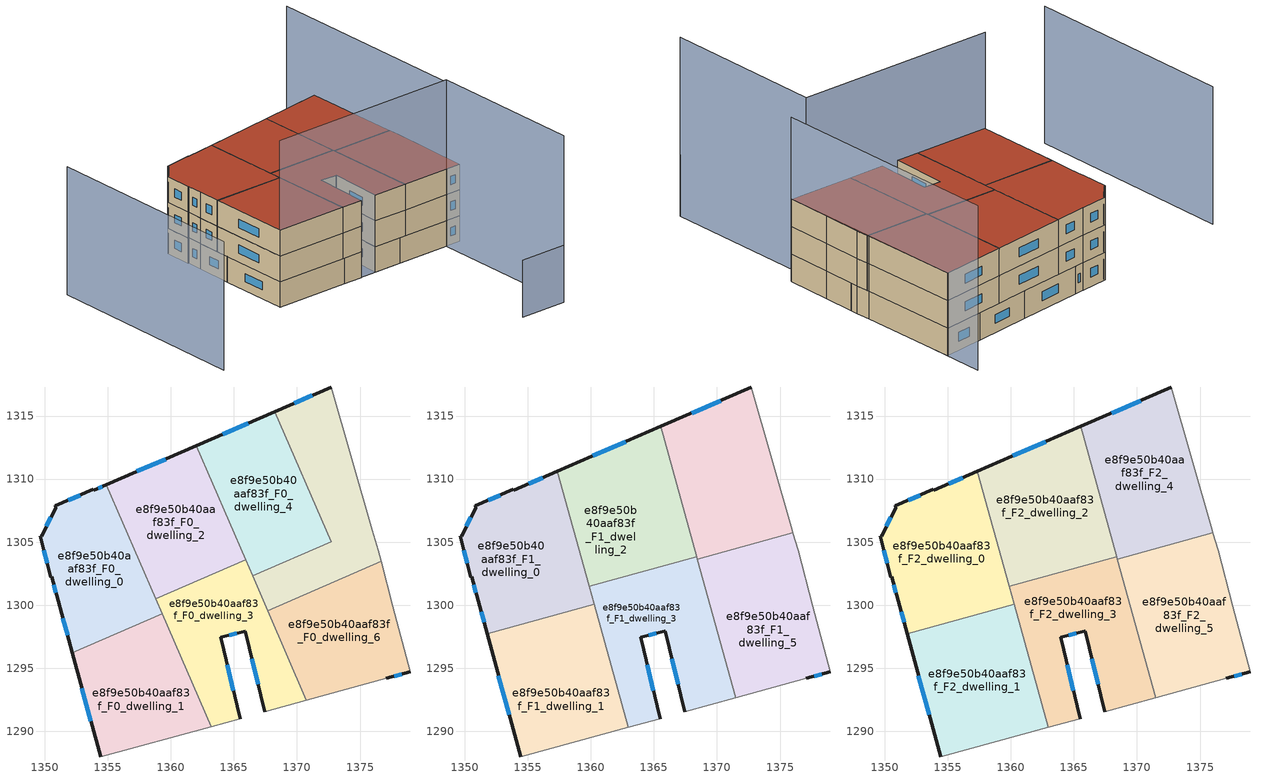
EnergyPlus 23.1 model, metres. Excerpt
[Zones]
e8f9e50b40aaf83f_F0_dwelling_0
 floor ground (EU_floor_Construction): 1354.87,1309.55 1359.32,1299.3 1352.18,1296.21 1351.05,1300.37 1350.55,1302.24 1350.48,1302.22 1349.61,1305.45 1349.74,1305.49 1350.86,1307.71 1350.82,1307.87 1353.85,1309.18 1353.89,1309.13 z0
 wall outside (EU_wall_Construction): 1354.87,1309.55 1353.89,1309.13 1353.85,1309.18 1350.82,1307.87 1350.86,1307.71 1349.74,1305.49 1349.61,1305.45 1350.48,1302.22 1350.55,1302.24 1351.05,1300.37 1352.18,1296.21 z0:3
 wall to e8f9e50b40aaf83f_F0_dwelling_1 (EU_wall_Construction): 1352.18,1296.21 1359.32,1299.3 z0:3
 wall to e8f9e50b40aaf83f_F0_dwelling_2 (EU_wall_Construction): 1358.79,1300.5 1354.87,1309.55 z0:3
 wall to e8f9e50b40aaf83f_F0_dwelling_3 (EU_wall_Construction): 1359.32,1299.3 1358.79,1300.5 z0:3
 window (EU_Window_Construction): 1351.44,1298.95 1351.8,1297.62 / 1350.72,1301.6 1350.88,1301 / 1349.91,1304.35 1350.19,1303.32 / 1350.48,1306.96 1350.13,1306.24 / 1352.82,1308.74 1351.85,1308.32 / 1354.54,1309.41 1354.22,1309.27 z1.02:1.98
e8f9e50b40aaf83f_F0_dwelling_1
 floor ground (EU_floor_Construction): 1359.32,1299.3 1363.19,1290.37 1354.42,1287.97 1352.18,1296.21 z0
 wall outside (EU_wall_Construction): 1352.18,1296.21 1354.42,1287.97 z0:3
 wall adiabatic (EU_wall_Construction): 1354.42,1287.97 1363.19,1290.37 z0:3
 wall to e8f9e50b40aaf83f_F0_dwelling_3 (EU_wall_Construction): 1363.19,1290.37 1359.32,1299.3 z0:3
 window (EU_Window_Construction): 1352.94,1293.4 1353.65,1290.77 z1.02:1.98
e8f9e50b40aaf83f_F0_dwelling_2
 floor ground (EU_floor_Construction): 1362,1312.64 1365.92,1303.59 1358.8,1300.5 1354.87,1309.55 z0
 wall outside (EU_wall_Construction): 1362,1312.64 1354.87,1309.55 z0:3
 wall to e8f9e50b40aaf83f_F0_dwelling_3 (EU_wall_Construction): 1358.8,1300.5 1365.92,1303.59 z0:3
 wall to e8f9e50b40aaf83f_F0_dwelling_4 (EU_wall_Construction): 1365.92,1303.59 1362,1312.64 z0:3
 window (EU_Window_Construction): 1359.57,1311.59 1357.3,1310.6 z1.02:1.98
e8f9e50b40aaf83f_F0_dwelling_3
 floor ground (EU_floor_Construction): 1365.92,1303.59 1370.75,1292.45 1367.44,1291.54 1365.91,1297.94 1363.94,1297.47 1365.48,1291 1363.19,1290.37 1358.8,1300.5 z0
 wall outside (EU_wall_Construction): 1365.48,1291 1363.94,1297.47 1365.91,1297.94 1367.44,1291.54 z0:3
 wall adiabatic (EU_wall_Construction): 1363.19,1290.37 1365.48,1291 / 1367.44,1291.54 1370.75,1292.45 z0:3
 wall to e8f9e50b40aaf83f_F0_dwelling_6 (EU_wall_Construction): 1370.75,1292.45 1367.67,1299.56 z0:3
 wall to e8f9e50b40aaf83f_F0_dwelling_5 (EU_wall_Construction): 1367.67,1299.57 1366.47,1302.33 z0:3
 wall to e8f9e50b40aaf83f_F0_dwelling_4 (EU_wall_Construction): 1366.47,1302.33 1365.92,1303.59 z0:3
 window (EU_Window_Construction): 1364.95,1293.2 1364.46,1295.27 / 1366.43,1295.76 1366.92,1293.72 / 1364.61,1297.63 1365.24,1297.78 z1.02:1.98
e8f9e50b40aaf83f_F0_dwelling_4
 floor ground (EU_floor_Construction): 1368.25,1315.35 1372.72,1305.04 1366.47,1302.33 1362,1312.64 z0
 wall outside (EU_wall_Construction): 1368.25,1315.35 1362,1312.64 z0:3
 wall to e8f9e50b40aaf83f_F0_dwelling_5 (EU_wall_Construction): 1366.47,1302.33 1372.72,1305.04 1368.25,1315.35 z0:3
 window (EU_Window_Construction): 1366.13,1314.43 1364.13,1313.56 z1.02:1.98
e8f9e50b40aaf83f_F0_dwelling_5
 floor ground (EU_floor_Construction): 1372.73,1317.29 1375.96,1305.96 1376.43,1304.37 1376.67,1303.47 1367.67,1299.57 1366.47,1302.33 1372.72,1305.04 1368.25,1315.35 z0
 wall outside (EU_wall_Construction): 1372.73,1317.29 1368.25,1315.35 z0:3
 wall adiabatic (EU_wall_Construction): 1376.67,1303.47 1376.43,1304.37 1375.96,1305.96 1372.73,1317.29 z0:3
 wall to e8f9e50b40aaf83f_F0_dwelling_6 (EU_wall_Construction): 1367.67,1299.57 1376.67,1303.47 z0:3
 window (EU_Window_Construction): 1371.21,1316.63 1369.78,1316.01 z1.02:1.98
e8f9e50b40aaf83f_F0_dwelling_6
 floor ground (EU_floor_Construction): 1376.67,1303.47 1377.61,1299.91 1378.96,1294.71 1377.08,1294.19 1370.75,1292.45 1367.67,1299.57 z0
 wall outside (EU_wall_Construction): 1377.08,1294.19 1378.96,1294.71 z0:3
 wall adiabatic (EU_wall_Construction): 1378.96,1294.71 1377.61,1299.91 1376.67,1303.47 / 1370.75,1292.45 1377.08,1294.19 z0:3
 window (EU_Window_Construction): 1377.72,1294.37 1378.32,1294.53 z1.02:1.98
e8f9e50b40aaf83f_F1_dwelling_0
 floor to e8f9e50b40aaf83f_F0_dwelling_0 (EU_floor_Construction): 1354.87,1309.55 1359.11,1299.77 1351.77,1297.74 1351.05,1300.37 1350.55,1302.24 1350.48,1302.22 1349.61,1305.45 1349.74,1305.49 1350.86,1307.71 1350.82,1307.87 1353.85,1309.18 1353.89,1309.13 z3
 floor to e8f9e50b40aaf83f_F0_dwelling_2 (EU_floor_Construction): 1357.34,1310.62 1359.99,1301.02 1358.8,1300.5 1354.87,1309.55 z3
 floor to e8f9e50b40aaf83f_F0_dwelling_3 (EU_floor_Construction): 1359.99,1301.02 1360.25,1300.08 1359.11,1299.77 1358.8,1300.5 z3
 wall outside (EU_wall_Construction): 1357.34,1310.62 1353.89,1309.13 1353.85,1309.18 1350.82,1307.87 1350.86,1307.71 1349.74,1305.49 1349.61,1305.45 1350.48,1302.22 1350.55,1302.24 1351.05,1300.37 1351.77,1297.74 z3:6
 wall to e8f9e50b40aaf83f_F1_dwelling_1 (EU_wall_Construction): 1351.77,1297.74 1360.25,1300.08 z3:6
 wall to e8f9e50b40aaf83f_F1_dwelling_2 (EU_wall_Construction): 1359.86,1301.49 1357.34,1310.62 z3:6
 wall to e8f9e50b40aaf83f_F1_dwelling_3 (EU_wall_Construction): 1360.25,1300.08 1359.86,1301.49 z3:6
 window (EU_Window_Construction): 1349.91,1304.35 1350.19,1303.32 / 1350.48,1306.96 1350.13,1306.24 / 1352.82,1308.74 1351.85,1308.32 / 1356.17,1310.11 1355.06,1309.64 / 1351.3,1299.47 1351.52,1298.63 / 1350.72,1301.6 1350.88,1301 z4.02:4.98
e8f9e50b40aaf83f_F1_dwelling_1
 floor to e8f9e50b40aaf83f_F0_dwelling_1 (EU_floor_Construction): 1359.32,1299.3 1362.48,1291.99 1362.95,1290.31 1354.42,1287.97 1352.18,1296.21 z3
 floor to e8f9e50b40aaf83f_F0_dwelling_0 (EU_floor_Construction): 1359.11,1299.77 1359.32,1299.3 1352.18,1296.21 1351.77,1297.74 z3
 floor to e8f9e50b40aaf83f_F0_dwelling_3 (EU_floor_Construction): 1360.25,1300.08 1362.48,1291.99 1359.11,1299.77 z3
 wall outside (EU_wall_Construction): 1351.77,1297.74 1354.42,1287.97 z3:6
 wall adiabatic (EU_wall_Construction): 1354.42,1287.97 1362.95,1290.31 z3:6
 wall to e8f9e50b40aaf83f_F1_dwelling_3 (EU_wall_Construction): 1362.95,1290.31 1360.25,1300.08 z3:6
 window (EU_Window_Construction): 1352.67,1294.41 1353.51,1291.29 z4.02:4.98
e8f9e50b40aaf83f_F1_dwelling_2
 floor to e8f9e50b40aaf83f_F0_dwelling_2 (EU_floor_Construction): 1362,1312.64 1365.92,1303.59 1363.21,1302.42 1359.86,1301.49 1357.34,1310.62 z3
 floor to e8f9e50b40aaf83f_F0_dwelling_4 (EU_floor_Construction): 1365.55,1314.18 1368.4,1303.85 1366.09,1303.21 1362,1312.64 z3
 floor to e8f9e50b40aaf83f_F0_dwelling_3 (EU_floor_Construction): 1365.92,1303.59 1366.09,1303.21 1363.21,1302.42 z3
 wall outside (EU_wall_Construction): 1365.55,1314.18 1357.34,1310.62 z3:6
 wall to e8f9e50b40aaf83f_F1_dwelling_3 (EU_wall_Construction): 1359.86,1301.49 1368.4,1303.85 z3:6
 wall to e8f9e50b40aaf83f_F1_dwelling_4 (EU_wall_Construction): 1368.4,1303.85 1365.55,1314.18 z3:6
 window (EU_Window_Construction): 1362.75,1312.97 1360.13,1311.83 z4.02:4.98
e8f9e50b40aaf83f_F1_dwelling_3
 floor to e8f9e50b40aaf83f_F0_dwelling_3 (EU_floor_Construction): 1366.09,1303.21 1370.75,1292.45 1367.44,1291.54 1365.91,1297.94 1365.82,1297.92 1363.94,1297.47 1365.48,1291 1363.19,1290.37 1362.48,1291.99 1359.99,1301.02 1363.21,1302.42 z3
 floor to e8f9e50b40aaf83f_F0_dwelling_5 (EU_floor_Construction): 1368.57,1303.23 1369.38,1300.31 1367.67,1299.57 1366.47,1302.33 z3
 floor to e8f9e50b40aaf83f_F0_dwelling_2 (EU_floor_Construction): 1363.21,1302.42 1359.99,1301.02 1359.86,1301.49 z3
 floor to e8f9e50b40aaf83f_F0_dwelling_6 (EU_floor_Construction): 1369.38,1300.31 1371.49,1292.66 1370.75,1292.45 1367.67,1299.57 z3
 floor to e8f9e50b40aaf83f_F0_dwelling_4 (EU_floor_Construction): 1368.4,1303.85 1368.57,1303.23 1366.47,1302.33 1366.09,1303.21 z3
 floor to e8f9e50b40aaf83f_F0_dwelling_1 (EU_floor_Construction): 1362.48,1291.99 1363.19,1290.37 1362.95,1290.31 z3
 wall outside (EU_wall_Construction): 1365.48,1291 1363.94,1297.47 1365.82,1297.92 1365.91,1297.94 1367.44,1291.54 z3:6
 wall adiabatic (EU_wall_Construction): 1367.44,1291.54 1371.49,1292.66 / 1362.95,1290.31 1365.48,1291 z3:6
 wall to e8f9e50b40aaf83f_F1_dwelling_5 (EU_wall_Construction): 1371.49,1292.66 1368.45,1303.66 z3:6
 wall to e8f9e50b40aaf83f_F1_dwelling_4 (EU_wall_Construction): 1368.45,1303.66 1368.4,1303.85 z3:6
 window (EU_Window_Construction): 1366.43,1295.76 1366.92,1293.72 / 1364.58,1297.62 1365.18,1297.77 / 1364.95,1293.2 1364.46,1295.27 z4.02:4.98
e8f9e50b40aaf83f_F1_dwelling_4
 floor to e8f9e50b40aaf83f_F0_dwelling_4 (EU_floor_Construction): 1368.25,1315.35 1372.72,1305.04 1371.48,1304.5 1368.45,1303.66 1365.55,1314.18 z3
 floor to e8f9e50b40aaf83f_F0_dwelling_5 (EU_floor_Construction): 1372.73,1317.29 1375.96,1305.96 1376.02,1305.75 1371.48,1304.5 1372.72,1305.04 1368.25,1315.35 z3
 wall outside (EU_wall_Construction): 1372.73,1317.29 1365.55,1314.18 z3:6
 wall adiabatic (EU_wall_Construction): 1376.02,1305.75 1375.96,1305.96 1372.73,1317.29 z3:6
 wall to e8f9e50b40aaf83f_F1_dwelling_5 (EU_wall_Construction): 1368.45,1303.66 1376.02,1305.75 z3:6
 window (EU_Window_Construction): 1370.29,1316.23 1367.99,1315.24 z4.02:4.98
e8f9e50b40aaf83f_F1_dwelling_5
 floor to e8f9e50b40aaf83f_F0_dwelling_5 (EU_floor_Construction): 1376.02,1305.75 1376.43,1304.37 1376.67,1303.47 1369.38,1300.31 1368.57,1303.23 1371.48,1304.5 z3
 floor to e8f9e50b40aaf83f_F0_dwelling_6 (EU_floor_Construction): 1376.67,1303.47 1377.61,1299.91 1378.96,1294.71 1377.08,1294.19 1371.49,1292.66 1369.38,1300.31 z3
 floor to e8f9e50b40aaf83f_F0_dwelling_4 (EU_floor_Construction): 1371.48,1304.5 1368.57,1303.23 1368.45,1303.66 z3
 wall outside (EU_wall_Construction): 1377.08,1294.19 1378.96,1294.71 z3:6
 wall adiabatic (EU_wall_Construction): 1378.96,1294.71 1377.61,1299.91 1376.43,1304.37 1376.02,1305.75 / 1371.49,1292.66 1377.08,1294.19 z3:6
 window (EU_Window_Construction): 1377.72,1294.37 1378.32,1294.53 z4.02:4.98
e8f9e50b40aaf83f_F2_dwelling_0
 floor to e8f9e50b40aaf83f_F1_dwelling_0 (EU_floor_Construction): 1357.34,1310.62 1360.25,1300.08 1351.77,1297.74 1351.05,1300.37 1350.55,1302.24 1350.48,1302.22 1349.61,1305.45 1349.74,1305.49 1350.86,1307.71 1350.82,1307.87 1353.85,1309.18 1353.89,1309.13 z6
 wall outside (EU_wall_Construction): 1357.34,1310.62 1353.89,1309.13 1353.85,1309.18 1350.82,1307.87 1350.86,1307.71 1349.74,1305.49 1349.61,1305.45 1350.48,1302.22 1350.55,1302.24 1351.05,1300.37 1351.77,1297.74 z6:9
 wall to e8f9e50b40aaf83f_F2_dwelling_1 (EU_wall_Construction): 1351.77,1297.74 1360.25,1300.08 z6:9
 wall to e8f9e50b40aaf83f_F2_dwelling_2 (EU_wall_Construction): 1359.86,1301.49 1357.34,1310.62 z6:9
 wall to e8f9e50b40aaf83f_F2_dwelling_3 (EU_wall_Construction): 1360.25,1300.08 1359.86,1301.49 z6:9
 window (EU_Window_Construction): 1349.91,1304.35 1350.19,1303.32 / 1350.48,1306.96 1350.13,1306.24 / 1352.82,1308.74 1351.85,1308.32 / 1356.17,1310.11 1355.06,1309.64 / 1351.3,1299.47 1351.52,1298.63 / 1350.72,1301.6 1350.88,1301 z7.02:7.98
 roof outside (EU_roof_Construction): 1360.25,1300.08 1357.34,1310.62 1353.89,1309.13 1353.85,1309.18 1350.82,1307.87 1350.86,1307.71 1349.74,1305.49 1349.61,1305.45 1350.48,1302.22 1350.55,1302.24 1351.05,1300.37 1351.77,1297.74 z9
e8f9e50b40aaf83f_F2_dwelling_1
 floor to e8f9e50b40aaf83f_F1_dwelling_1 (EU_floor_Construction): 1360.25,1300.08 1362.95,1290.31 1354.42,1287.97 1351.77,1297.74 z6
 wall outside (EU_wall_Construction): 1351.77,1297.74 1354.42,1287.97 z6:9
 wall adiabatic (EU_wall_Construction): 1354.42,1287.97 1362.95,1290.31 z6:9
 wall to e8f9e50b40aaf83f_F2_dwelling_3 (EU_wall_Construction): 1362.95,1290.31 1360.25,1300.08 z6:9
 window (EU_Window_Construction): 1352.67,1294.41 1353.51,1291.29 z7.02:7.98
 roof outside (EU_roof_Construction): 1362.95,1290.31 1360.25,1300.08 1351.77,1297.74 1354.42,1287.97 z9
e8f9e50b40aaf83f_F2_dwelling_2
 floor to e8f9e50b40aaf83f_F1_dwelling_2 (EU_floor_Construction): 1365.55,1314.18 1368.4,1303.85 1359.86,1301.49 1357.34,1310.62 z6
 wall outside (EU_wall_Construction): 1365.55,1314.18 1357.34,1310.62 z6:9
 wall to e8f9e50b40aaf83f_F2_dwelling_3 (EU_wall_Construction): 1359.86,1301.49 1368.4,1303.85 z6:9
 wall to e8f9e50b40aaf83f_F2_dwelling_4 (EU_wall_Construction): 1368.4,1303.85 1365.55,1314.18 z6:9
 window (EU_Window_Construction): 1362.75,1312.97 1360.13,1311.83 z7.02:7.98
 roof outside (EU_roof_Construction): 1368.4,1303.85 1365.55,1314.18 1357.34,1310.62 1359.86,1301.49 z9
e8f9e50b40aaf83f_F2_dwelling_3
 floor to e8f9e50b40aaf83f_F1_dwelling_3 (EU_floor_Construction): 1368.4,1303.85 1371.49,1292.66 1367.44,1291.54 1365.91,1297.94 1365.82,1297.92 1363.94,1297.47 1365.48,1291 1362.95,1290.31 1359.86,1301.49 z6
 wall outside (EU_wall_Construction): 1365.48,1291 1363.94,1297.47 1365.82,1297.92 1365.91,1297.94 1367.44,1291.54 z6:9
 wall adiabatic (EU_wall_Construction): 1367.44,1291.54 1371.49,1292.66 / 1362.95,1290.31 1365.48,1291 z6:9
 wall to e8f9e50b40aaf83f_F2_dwelling_5 (EU_wall_Construction): 1371.49,1292.66 1368.45,1303.66 z6:9
 wall to e8f9e50b40aaf83f_F2_dwelling_4 (EU_wall_Construction): 1368.45,1303.66 1368.4,1303.85 z6:9
 window (EU_Window_Construction): 1366.43,1295.76 1366.92,1293.72 / 1364.58,1297.62 1365.18,1297.77 / 1364.95,1293.2 1364.46,1295.27 z7.02:7.98
 roof outside (EU_roof_Construction): 1371.49,1292.66 1368.4,1303.85 1359.86,1301.49 1362.95,1290.31 1365.48,1291 1363.94,1297.47 1365.82,1297.92 1365.91,1297.94 1367.44,1291.54 z9
e8f9e50b40aaf83f_F2_dwelling_4
 floor to e8f9e50b40aaf83f_F1_dwelling_4 (EU_floor_Construction): 1372.73,1317.29 1375.96,1305.96 1376.02,1305.75 1368.45,1303.66 1365.55,1314.18 z6
 wall outside (EU_wall_Construction): 1372.73,1317.29 1365.55,1314.18 z6:9
 wall adiabatic (EU_wall_Construction): 1376.02,1305.75 1375.96,1305.96 1372.73,1317.29 z6:9
 wall to e8f9e50b40aaf83f_F2_dwelling_5 (EU_wall_Construction): 1368.45,1303.66 1376.02,1305.75 z6:9
 window (EU_Window_Construction): 1370.29,1316.23 1367.99,1315.24 z7.02:7.98
 roof outside (EU_roof_Construction): 1376.02,1305.75 1375.96,1305.96 1372.73,1317.29 1365.55,1314.18 1368.45,1303.66 z9
e8f9e50b40aaf83f_F2_dwelling_5
 floor to e8f9e50b40aaf83f_F1_dwelling_5 (EU_floor_Construction): 1376.43,1304.37 1377.61,1299.91 1378.96,1294.71 1377.08,1294.19 1371.49,1292.66 1368.45,1303.66 1376.02,1305.75 z6
 wall outside (EU_wall_Construction): 1377.08,1294.19 1378.96,1294.71 z6:9
 wall adiabatic (EU_wall_Construction): 1378.96,1294.71 1377.61,1299.91 1376.43,1304.37 1376.02,1305.75 / 1371.49,1292.66 1377.08,1294.19 z6:9
 window (EU_Window_Construction): 1377.72,1294.37 1378.32,1294.53 z7.02:7.98
 roof outside (EU_roof_Construction): 1378.96,1294.71 1377.61,1299.91 1376.43,1304.37 1376.02,1305.75 1368.45,1303.66 1371.49,1292.66 1377.08,1294.19 z9
shading: 1376.48,1274.37 1382.07,1275.89 z0:6.7; 1354.38,1288.01 1377.08,1294.19 / 1377.08,1294.19 1382.07,1275.9 z0:19.5; 1335.45,1300.71 1342.07,1276.26 z0:15; 1378.98,1294.64 1371.55,1321.58 z0:17.9
[Building]
EU S2 Campaign: North Axis=0; Terrain=City; Solar Distribution=FullExterior
[Site:Location]
Vienna: Latitude=48; Longitude=16.5; Time Zone=1; Elevation=183
[SizingPeriod:WeatherFileDays]
AnnualSizingPeriod: Begin Month=1; Begin Day of Month=1; End Month=12; End Day of Month=31; Day of Week for Start Day=Monday; Use Weather File Daylight Saving Period=No; Use Weather File Rain and Snow Indicators=No
[MATERIAL]
EU_InternalMass_Material: Roughness=MediumRough; Thickness=0.1; Conductivity=1; Density=1800; Specific Heat=900; Thermal Absorptance=0.9; Solar Absorptance=0.7; Visible Absorptance=0.7
[MATERIAL:NOMASS] Roughness=MediumRough; Thermal Absorptance=0.9; Solar Absorptance=0.7; Visible Absorptance=0.7
Name | Thermal Resistance
EU_wall_NoMass | 0.942466
EU_roof_NoMass | 0.551687
EU_floor_NoMass | 0.66527
[WINDOWMATERIAL:SIMPLEGLAZINGSYSTEM]
EU_Window_SimpleGlazing: UFactor=2.03367; Solar Heat Gain Coefficient=0.65; Visible Transmittance=0.65
[CONSTRUCTION]
EU_wall_Construction: EU_wall_NoMass
EU_roof_Construction: EU_roof_NoMass
EU_floor_Construction: EU_floor_NoMass
EU_Window_Construction: EU_Window_SimpleGlazing
EU_InternalMass_Construction: EU_InternalMass_Material
[ZONE] Type=1; Multiplier=1; Ceiling Height=autocalculate; Floor Area=autocalculate; Part of Total Floor Area=Yes
Name | Volume
e8f9e50b40aaf83f_F0_dwelling_0 | 229.912
e8f9e50b40aaf83f_F1_dwelling_0; e8f9e50b40aaf83f_F2_dwelling_0 | 268.225
e8f9e50b40aaf83f_F0_dwelling_1; e8f9e50b40aaf83f_F0_dwelling_4 | 229.887
e8f9e50b40aaf83f_F1_dwelling_1; e8f9e50b40aaf83f_F2_dwelling_1 | 268.206
e8f9e50b40aaf83f_F0_dwelling_2 | 229.892
e8f9e50b40aaf83f_F1_dwelling_2; e8f9e50b40aaf83f_F2_dwelling_2; e8f9e50b40aaf83f_F1_dwelling_3; e8f9e50b40aaf83f_F2_dwelling_3 | 268.233
e8f9e50b40aaf83f_F0_dwelling_3 | 229.891
e8f9e50b40aaf83f_F1_dwelling_4; e8f9e50b40aaf83f_F2_dwelling_4 | 268.209
e8f9e50b40aaf83f_F0_dwelling_5 | 229.92
e8f9e50b40aaf83f_F1_dwelling_5; e8f9e50b40aaf83f_F2_dwelling_5 | 268.207
e8f9e50b40aaf83f_F0_dwelling_6 | 229.899
[INTERNALMASS] Construction=EU_InternalMass_Construction
Name | Zone or ZoneList | Surface Area
e8f9e50b40aaf83f_F0_dwelling_0_EU_InternalMass | e8f9e50b40aaf83f_F0_dwelling_0 | 76.6373
e8f9e50b40aaf83f_F0_dwelling_1_EU_InternalMass | e8f9e50b40aaf83f_F0_dwelling_1 | 76.6303
e8f9e50b40aaf83f_F0_dwelling_2_EU_InternalMass | e8f9e50b40aaf83f_F0_dwelling_2 | 76.631
e8f9e50b40aaf83f_F0_dwelling_3_EU_InternalMass | e8f9e50b40aaf83f_F0_dwelling_3 | 76.6295
e8f9e50b40aaf83f_F0_dwelling_4_EU_InternalMass | e8f9e50b40aaf83f_F0_dwelling_4 | 76.6282
e8f9e50b40aaf83f_F0_dwelling_5_EU_InternalMass | e8f9e50b40aaf83f_F0_dwelling_5 | 76.6398
e8f9e50b40aaf83f_F0_dwelling_6_EU_InternalMass | e8f9e50b40aaf83f_F0_dwelling_6 | 76.6329
e8f9e50b40aaf83f_F1_dwelling_0_EU_InternalMass | e8f9e50b40aaf83f_F1_dwelling_0 | 89.4082
e8f9e50b40aaf83f_F1_dwelling_1_EU_InternalMass | e8f9e50b40aaf83f_F1_dwelling_1 | 89.403
e8f9e50b40aaf83f_F1_dwelling_2_EU_InternalMass | e8f9e50b40aaf83f_F1_dwelling_2 | 89.4132
e8f9e50b40aaf83f_F1_dwelling_3_EU_InternalMass | e8f9e50b40aaf83f_F1_dwelling_3 | 89.4108
e8f9e50b40aaf83f_F1_dwelling_4_EU_InternalMass | e8f9e50b40aaf83f_F1_dwelling_4 | 89.4014
e8f9e50b40aaf83f_F1_dwelling_5_EU_InternalMass | e8f9e50b40aaf83f_F1_dwelling_5 | 89.4023
e8f9e50b40aaf83f_F2_dwelling_0_EU_InternalMass | e8f9e50b40aaf83f_F2_dwelling_0 | 89.4082
e8f9e50b40aaf83f_F2_dwelling_1_EU_InternalMass | e8f9e50b40aaf83f_F2_dwelling_1 | 89.403
e8f9e50b40aaf83f_F2_dwelling_2_EU_InternalMass | e8f9e50b40aaf83f_F2_dwelling_2 | 89.4132
e8f9e50b40aaf83f_F2_dwelling_3_EU_InternalMass | e8f9e50b40aaf83f_F2_dwelling_3 | 89.4108
e8f9e50b40aaf83f_F2_dwelling_4_EU_InternalMass | e8f9e50b40aaf83f_F2_dwelling_4 | 89.4014
e8f9e50b40aaf83f_F2_dwelling_5_EU_InternalMass | e8f9e50b40aaf83f_F2_dwelling_5 | 89.4023
[OTHEREQUIPMENT] Fuel Type=Electricity; Design Level Calculation Method=Watts/Area; Power per Zone Floor Area=1; Fraction Latent=0; Fraction Radiant=0; Fraction Lost=0; Carbon Dioxide Generation Rate=0; EndUse Subcategory=EU_Step8_InternalGains
Name | Zone or ZoneList or Space or SpaceList | Schedule
EU_Step8_InternalGain_e8f9e50b40aaf83f_F0_dwelling_0_f000 | e8f9e50b40aaf83f_F0_dwelling_0 | EU_Step8_GainSchedule_e8f9e50b40aaf83f_F0_dwelling_0_f000
EU_Step8_InternalGain_e8f9e50b40aaf83f_F0_dwelling_1_f000 | e8f9e50b40aaf83f_F0_dwelling_1 | EU_Step8_GainSchedule_e8f9e50b40aaf83f_F0_dwelling_1_f000
EU_Step8_InternalGain_e8f9e50b40aaf83f_F0_dwelling_2_f000 | e8f9e50b40aaf83f_F0_dwelling_2 | EU_Step8_GainSchedule_e8f9e50b40aaf83f_F0_dwelling_2_f000
EU_Step8_InternalGain_e8f9e50b40aaf83f_F0_dwelling_3_f000 | e8f9e50b40aaf83f_F0_dwelling_3 | EU_Step8_GainSchedule_e8f9e50b40aaf83f_F0_dwelling_3_f000
EU_Step8_InternalGain_e8f9e50b40aaf83f_F0_dwelling_4_f000 | e8f9e50b40aaf83f_F0_dwelling_4 | EU_Step8_GainSchedule_e8f9e50b40aaf83f_F0_dwelling_4_f000
EU_Step8_InternalGain_e8f9e50b40aaf83f_F0_dwelling_5_f000 | e8f9e50b40aaf83f_F0_dwelling_5 | EU_Step8_GainSchedule_e8f9e50b40aaf83f_F0_dwelling_5_f000
EU_Step8_InternalGain_e8f9e50b40aaf83f_F0_dwelling_6_f000 | e8f9e50b40aaf83f_F0_dwelling_6 | EU_Step8_GainSchedule_e8f9e50b40aaf83f_F0_dwelling_6_f000
EU_Step8_InternalGain_e8f9e50b40aaf83f_F1_dwelling_0_f000 | e8f9e50b40aaf83f_F1_dwelling_0 | EU_Step8_GainSchedule_e8f9e50b40aaf83f_F1_dwelling_0_f000
EU_Step8_InternalGain_e8f9e50b40aaf83f_F1_dwelling_1_f000 | e8f9e50b40aaf83f_F1_dwelling_1 | EU_Step8_GainSchedule_e8f9e50b40aaf83f_F1_dwelling_1_f000
EU_Step8_InternalGain_e8f9e50b40aaf83f_F1_dwelling_2_f000 | e8f9e50b40aaf83f_F1_dwelling_2 | EU_Step8_GainSchedule_e8f9e50b40aaf83f_F1_dwelling_2_f000
EU_Step8_InternalGain_e8f9e50b40aaf83f_F1_dwelling_3_f000 | e8f9e50b40aaf83f_F1_dwelling_3 | EU_Step8_GainSchedule_e8f9e50b40aaf83f_F1_dwelling_3_f000
EU_Step8_InternalGain_e8f9e50b40aaf83f_F1_dwelling_4_f000 | e8f9e50b40aaf83f_F1_dwelling_4 | EU_Step8_GainSchedule_e8f9e50b40aaf83f_F1_dwelling_4_f000
EU_Step8_InternalGain_e8f9e50b40aaf83f_F1_dwelling_5_f000 | e8f9e50b40aaf83f_F1_dwelling_5 | EU_Step8_GainSchedule_e8f9e50b40aaf83f_F1_dwelling_5_f000
EU_Step8_InternalGain_e8f9e50b40aaf83f_F2_dwelling_0_f000 | e8f9e50b40aaf83f_F2_dwelling_0 | EU_Step8_GainSchedule_e8f9e50b40aaf83f_F2_dwelling_0_f000
EU_Step8_InternalGain_e8f9e50b40aaf83f_F2_dwelling_1_f000 | e8f9e50b40aaf83f_F2_dwelling_1 | EU_Step8_GainSchedule_e8f9e50b40aaf83f_F2_dwelling_1_f000
EU_Step8_InternalGain_e8f9e50b40aaf83f_F2_dwelling_2_f000 | e8f9e50b40aaf83f_F2_dwelling_2 | EU_Step8_GainSchedule_e8f9e50b40aaf83f_F2_dwelling_2_f000
EU_Step8_InternalGain_e8f9e50b40aaf83f_F2_dwelling_3_f000 | e8f9e50b40aaf83f_F2_dwelling_3 | EU_Step8_GainSchedule_e8f9e50b40aaf83f_F2_dwelling_3_f000
EU_Step8_InternalGain_e8f9e50b40aaf83f_F2_dwelling_4_f000 | e8f9e50b40aaf83f_F2_dwelling_4 | EU_Step8_GainSchedule_e8f9e50b40aaf83f_F2_dwelling_4_f000
EU_Step8_InternalGain_e8f9e50b40aaf83f_F2_dwelling_5_f000 | e8f9e50b40aaf83f_F2_dwelling_5 | EU_Step8_GainSchedule_e8f9e50b40aaf83f_F2_dwelling_5_f000
[ZONEVENTILATION:DESIGNFLOWRATE] Schedule=EU_AlwaysOn; Design Flow Rate Calculation Method=AirChanges/Hour; Air Changes per Hour=0.530523; Ventilation Type=Natural; Fan Pressure Rise=0; Fan Total Efficiency=1; Constant Term Coefficient=1; Temperature Term Coefficient=0; Velocity Term Coefficient=0; Velocity Squared Term Coefficient=0; Minimum Indoor Temperature=-100; Maximum Indoor Temperature=100; Delta Temperature=-100; Minimum Outdoor Temperature=-100; Maximum Outdoor Temperature=100; Maximum Wind Speed=40
Name | Zone or ZoneList or Space or SpaceList
EU_ConstantAir_e8f9e50b40aaf83f_F0_dwelling_0 | e8f9e50b40aaf83f_F0_dwelling_0
EU_ConstantAir_e8f9e50b40aaf83f_F0_dwelling_1 | e8f9e50b40aaf83f_F0_dwelling_1
EU_ConstantAir_e8f9e50b40aaf83f_F0_dwelling_2 | e8f9e50b40aaf83f_F0_dwelling_2
EU_ConstantAir_e8f9e50b40aaf83f_F0_dwelling_3 | e8f9e50b40aaf83f_F0_dwelling_3
EU_ConstantAir_e8f9e50b40aaf83f_F0_dwelling_4 | e8f9e50b40aaf83f_F0_dwelling_4
EU_ConstantAir_e8f9e50b40aaf83f_F0_dwelling_5 | e8f9e50b40aaf83f_F0_dwelling_5
EU_ConstantAir_e8f9e50b40aaf83f_F0_dwelling_6 | e8f9e50b40aaf83f_F0_dwelling_6
EU_ConstantAir_e8f9e50b40aaf83f_F1_dwelling_0 | e8f9e50b40aaf83f_F1_dwelling_0
EU_ConstantAir_e8f9e50b40aaf83f_F1_dwelling_1 | e8f9e50b40aaf83f_F1_dwelling_1
EU_ConstantAir_e8f9e50b40aaf83f_F1_dwelling_2 | e8f9e50b40aaf83f_F1_dwelling_2
EU_ConstantAir_e8f9e50b40aaf83f_F1_dwelling_3 | e8f9e50b40aaf83f_F1_dwelling_3
EU_ConstantAir_e8f9e50b40aaf83f_F1_dwelling_4 | e8f9e50b40aaf83f_F1_dwelling_4
EU_ConstantAir_e8f9e50b40aaf83f_F1_dwelling_5 | e8f9e50b40aaf83f_F1_dwelling_5
EU_ConstantAir_e8f9e50b40aaf83f_F2_dwelling_0 | e8f9e50b40aaf83f_F2_dwelling_0
EU_ConstantAir_e8f9e50b40aaf83f_F2_dwelling_1 | e8f9e50b40aaf83f_F2_dwelling_1
EU_ConstantAir_e8f9e50b40aaf83f_F2_dwelling_2 | e8f9e50b40aaf83f_F2_dwelling_2
EU_ConstantAir_e8f9e50b40aaf83f_F2_dwelling_3 | e8f9e50b40aaf83f_F2_dwelling_3
EU_ConstantAir_e8f9e50b40aaf83f_F2_dwelling_4 | e8f9e50b40aaf83f_F2_dwelling_4
EU_ConstantAir_e8f9e50b40aaf83f_F2_dwelling_5 | e8f9e50b40aaf83f_F2_dwelling_5
[HVACTEMPLATE:THERMOSTAT] Constant Heating Setpoint=20; Constant Cooling Setpoint=50
EU_HeatOnly_e8f9e50b40aaf83f_F0_dwelling_0; EU_HeatOnly_e8f9e50b40aaf83f_F0_dwelling_1; EU_HeatOnly_e8f9e50b40aaf83f_F0_dwelling_2; EU_HeatOnly_e8f9e50b40aaf83f_F0_dwelling_3; EU_HeatOnly_e8f9e50b40aaf83f_F0_dwelling_4; EU_HeatOnly_e8f9e50b40aaf83f_F0_dwelling_5; EU_HeatOnly_e8f9e50b40aaf83f_F0_dwelling_6; EU_HeatOnly_e8f9e50b40aaf83f_F1_dwelling_0; EU_HeatOnly_e8f9e50b40aaf83f_F1_dwelling_1; EU_HeatOnly_e8f9e50b40aaf83f_F1_dwelling_2; EU_HeatOnly_e8f9e50b40aaf83f_F1_dwelling_3; EU_HeatOnly_e8f9e50b40aaf83f_F1_dwelling_4; EU_HeatOnly_e8f9e50b40aaf83f_F1_dwelling_5; EU_HeatOnly_e8f9e50b40aaf83f_F2_dwelling_0; EU_HeatOnly_e8f9e50b40aaf83f_F2_dwelling_1; EU_HeatOnly_e8f9e50b40aaf83f_F2_dwelling_2; EU_HeatOnly_e8f9e50b40aaf83f_F2_dwelling_3; EU_HeatOnly_e8f9e50b40aaf83f_F2_dwelling_4; EU_HeatOnly_e8f9e50b40aaf83f_F2_dwelling_5
[HVACTEMPLATE:ZONE:IDEALLOADSAIRSYSTEM] System Availability Schedule=EU_AlwaysOn; Maximum Heating Supply Air Temperature=50; Minimum Cooling Supply Air Temperature=13; Maximum Heating Supply Air Humidity Ratio=0.0156; Minimum Cooling Supply Air Humidity Ratio=0.0077; Heating Limit=NoLimit; Cooling Limit=NoLimit; Heating Availability Schedule=EU_AlwaysOn; Cooling Availability Schedule=EU_CoolingOff; Dehumidification Control Type=ConstantSensibleHeatRatio; Cooling Sensible Heat Ratio=0.7; Dehumidification Setpoint=60; Humidification Control Type=None; Humidification Setpoint=30; Outdoor Air Method=None; Outdoor Air Flow Rate per Person=0.00944; Outdoor Air Flow Rate per Zone Floor Area=0; Outdoor Air Flow Rate per Zone=0; Demand Controlled Ventilation Type=None; Outdoor Air Economizer Type=NoEconomizer; Heat Recovery Type=None; Sensible Heat Recovery Effectiveness=0.7; Latent Heat Recovery Effectiveness=0.65
Name | Template Thermostat
e8f9e50b40aaf83f_F0_dwelling_0 | EU_HeatOnly_e8f9e50b40aaf83f_F0_dwelling_0
e8f9e50b40aaf83f_F0_dwelling_1 | EU_HeatOnly_e8f9e50b40aaf83f_F0_dwelling_1
e8f9e50b40aaf83f_F0_dwelling_2 | EU_HeatOnly_e8f9e50b40aaf83f_F0_dwelling_2
e8f9e50b40aaf83f_F0_dwelling_3 | EU_HeatOnly_e8f9e50b40aaf83f_F0_dwelling_3
e8f9e50b40aaf83f_F0_dwelling_4 | EU_HeatOnly_e8f9e50b40aaf83f_F0_dwelling_4
e8f9e50b40aaf83f_F0_dwelling_5 | EU_HeatOnly_e8f9e50b40aaf83f_F0_dwelling_5
e8f9e50b40aaf83f_F0_dwelling_6 | EU_HeatOnly_e8f9e50b40aaf83f_F0_dwelling_6
e8f9e50b40aaf83f_F1_dwelling_0 | EU_HeatOnly_e8f9e50b40aaf83f_F1_dwelling_0
e8f9e50b40aaf83f_F1_dwelling_1 | EU_HeatOnly_e8f9e50b40aaf83f_F1_dwelling_1
e8f9e50b40aaf83f_F1_dwelling_2 | EU_HeatOnly_e8f9e50b40aaf83f_F1_dwelling_2
e8f9e50b40aaf83f_F1_dwelling_3 | EU_HeatOnly_e8f9e50b40aaf83f_F1_dwelling_3
e8f9e50b40aaf83f_F1_dwelling_4 | EU_HeatOnly_e8f9e50b40aaf83f_F1_dwelling_4
e8f9e50b40aaf83f_F1_dwelling_5 | EU_HeatOnly_e8f9e50b40aaf83f_F1_dwelling_5
e8f9e50b40aaf83f_F2_dwelling_0 | EU_HeatOnly_e8f9e50b40aaf83f_F2_dwelling_0
e8f9e50b40aaf83f_F2_dwelling_1 | EU_HeatOnly_e8f9e50b40aaf83f_F2_dwelling_1
e8f9e50b40aaf83f_F2_dwelling_2 | EU_HeatOnly_e8f9e50b40aaf83f_F2_dwelling_2
e8f9e50b40aaf83f_F2_dwelling_3 | EU_HeatOnly_e8f9e50b40aaf83f_F2_dwelling_3
e8f9e50b40aaf83f_F2_dwelling_4 | EU_HeatOnly_e8f9e50b40aaf83f_F2_dwelling_4
e8f9e50b40aaf83f_F2_dwelling_5 | EU_HeatOnly_e8f9e50b40aaf83f_F2_dwelling_5
[SIZING:ZONE] Zone Cooling Design Supply Air Temperature Input Method=SupplyAirTemperature; Zone Cooling Design Supply Air Temperature=13; Zone Heating Design Supply Air Temperature Input Method=SupplyAirTemperature; Zone Heating Design Supply Air Temperature=50; Zone Cooling Design Supply Air Humidity Ratio=0.008; Zone Heating Design Supply Air Humidity Ratio=0.008; Cooling Design Air Flow Method=DesignDay; Cooling Design Air Flow Rate=0; Cooling Minimum Air Flow per Zone Floor Area=0.000762; Cooling Minimum Air Flow=0; Cooling Minimum Air Flow Fraction=0.2; Heating Design Air Flow Method=DesignDay; Heating Design Air Flow Rate=0; Heating Maximum Air Flow per Zone Floor Area=0.002032; Heating Maximum Air Flow=0.141576; Heating Maximum Air Flow Fraction=0.3; Account for Dedicated Outdoor Air System=No; Dedicated Outdoor Air System Control Strategy=NeutralSupplyAir; Dedicated Outdoor Air Low Setpoint Temperature for Design=autosize; Dedicated Outdoor Air High Setpoint Temperature for Design=autosize; Zone Load Sizing Method=Sensible Load Only No Latent Load; Zone Latent Cooling Design Supply Air Humidity Ratio Input Method=HumidityRatioDifference; Zone Cooling Design Supply Air Humidity Ratio Difference=0.005; Zone Latent Heating Design Supply Air Humidity Ratio Input Method=HumidityRatioDifference; Zone Humidification Design Supply Air Humidity Ratio Difference=0.005
e8f9e50b40aaf83f_F0_dwelling_0; e8f9e50b40aaf83f_F0_dwelling_1; e8f9e50b40aaf83f_F0_dwelling_2; e8f9e50b40aaf83f_F0_dwelling_3; e8f9e50b40aaf83f_F0_dwelling_4; e8f9e50b40aaf83f_F0_dwelling_5; e8f9e50b40aaf83f_F0_dwelling_6; e8f9e50b40aaf83f_F1_dwelling_0; e8f9e50b40aaf83f_F1_dwelling_1; e8f9e50b40aaf83f_F1_dwelling_2; e8f9e50b40aaf83f_F1_dwelling_3; e8f9e50b40aaf83f_F1_dwelling_4; e8f9e50b40aaf83f_F1_dwelling_5; e8f9e50b40aaf83f_F2_dwelling_0; e8f9e50b40aaf83f_F2_dwelling_1; e8f9e50b40aaf83f_F2_dwelling_2; e8f9e50b40aaf83f_F2_dwelling_3; e8f9e50b40aaf83f_F2_dwelling_4; e8f9e50b40aaf83f_F2_dwelling_5
[SCHEDULE:CONSTANT]
Name | Hourly Value
EU_AlwaysOn | 1
EU_CoolingOff | 0
[SCHEDULE:FILE] Column Number=1; Rows to Skip at Top=0; Number of Hours of Data=8760; Column Separator=Comma; Interpolate to Timestep=No; Minutes per Item=60; Adjust Schedule for Daylight Savings=Yes
Name | File
EU_Step8_GainSchedule_e8f9e50b40aaf83f_F0_dwelling_0_f000 | ../../schedules/e8f9e50b40aaf83f/e8f9e50b40aaf83f_F0_dwelling_0_f000_gain.csv
EU_Step8_GainSchedule_e8f9e50b40aaf83f_F0_dwelling_1_f000 | ../../schedules/e8f9e50b40aaf83f/e8f9e50b40aaf83f_F0_dwelling_1_f000_gain.csv
EU_Step8_GainSchedule_e8f9e50b40aaf83f_F0_dwelling_2_f000 | ../../schedules/e8f9e50b40aaf83f/e8f9e50b40aaf83f_F0_dwelling_2_f000_gain.csv
EU_Step8_GainSchedule_e8f9e50b40aaf83f_F0_dwelling_3_f000 | ../../schedules/e8f9e50b40aaf83f/e8f9e50b40aaf83f_F0_dwelling_3_f000_gain.csv
EU_Step8_GainSchedule_e8f9e50b40aaf83f_F0_dwelling_4_f000 | ../../schedules/e8f9e50b40aaf83f/e8f9e50b40aaf83f_F0_dwelling_4_f000_gain.csv
EU_Step8_GainSchedule_e8f9e50b40aaf83f_F0_dwelling_5_f000 | ../../schedules/e8f9e50b40aaf83f/e8f9e50b40aaf83f_F0_dwelling_5_f000_gain.csv
EU_Step8_GainSchedule_e8f9e50b40aaf83f_F0_dwelling_6_f000 | ../../schedules/e8f9e50b40aaf83f/e8f9e50b40aaf83f_F0_dwelling_6_f000_gain.csv
EU_Step8_GainSchedule_e8f9e50b40aaf83f_F1_dwelling_0_f000 | ../../schedules/e8f9e50b40aaf83f/e8f9e50b40aaf83f_F1_dwelling_0_f000_gain.csv
EU_Step8_GainSchedule_e8f9e50b40aaf83f_F1_dwelling_1_f000 | ../../schedules/e8f9e50b40aaf83f/e8f9e50b40aaf83f_F1_dwelling_1_f000_gain.csv
EU_Step8_GainSchedule_e8f9e50b40aaf83f_F1_dwelling_2_f000 | ../../schedules/e8f9e50b40aaf83f/e8f9e50b40aaf83f_F1_dwelling_2_f000_gain.csv
EU_Step8_GainSchedule_e8f9e50b40aaf83f_F1_dwelling_3_f000 | ../../schedules/e8f9e50b40aaf83f/e8f9e50b40aaf83f_F1_dwelling_3_f000_gain.csv
EU_Step8_GainSchedule_e8f9e50b40aaf83f_F1_dwelling_4_f000 | ../../schedules/e8f9e50b40aaf83f/e8f9e50b40aaf83f_F1_dwelling_4_f000_gain.csv
EU_Step8_GainSchedule_e8f9e50b40aaf83f_F1_dwelling_5_f000 | ../../schedules/e8f9e50b40aaf83f/e8f9e50b40aaf83f_F1_dwelling_5_f000_gain.csv
EU_Step8_GainSchedule_e8f9e50b40aaf83f_F2_dwelling_0_f000 | ../../schedules/e8f9e50b40aaf83f/e8f9e50b40aaf83f_F2_dwelling_0_f000_gain.csv
EU_Step8_GainSchedule_e8f9e50b40aaf83f_F2_dwelling_1_f000 | ../../schedules/e8f9e50b40aaf83f/e8f9e50b40aaf83f_F2_dwelling_1_f000_gain.csv
EU_Step8_GainSchedule_e8f9e50b40aaf83f_F2_dwelling_2_f000 | ../../schedules/e8f9e50b40aaf83f/e8f9e50b40aaf83f_F2_dwelling_2_f000_gain.csv
EU_Step8_GainSchedule_e8f9e50b40aaf83f_F2_dwelling_3_f000 | ../../schedules/e8f9e50b40aaf83f/e8f9e50b40aaf83f_F2_dwelling_3_f000_gain.csv
EU_Step8_GainSchedule_e8f9e50b40aaf83f_F2_dwelling_4_f000 | ../../schedules/e8f9e50b40aaf83f/e8f9e50b40aaf83f_F2_dwelling_4_f000_gain.csv
EU_Step8_GainSchedule_e8f9e50b40aaf83f_F2_dwelling_5_f000 | ../../schedules/e8f9e50b40aaf83f/e8f9e50b40aaf83f_F2_dwelling_5_f000_gain.csv
